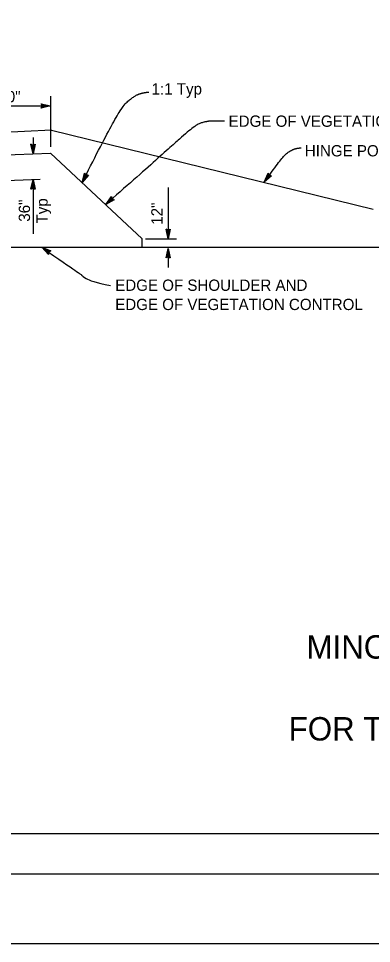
# Model space of a CAD drawing. Extents: x -893 to 867, y -474 to 712.
# Drawn here: x 57 to 276, y -474 to 99 of the extents above; entities that cross this region are included whole.
import ezdxf

# ---------------------------------------------------------------- set-up
doc = ezdxf.new("R2010")
doc.units = 0
for name, color, linetype in [('border_INSIDE-BORDER-anno', 7, 'Continuous'), ('border_PLOTTING-ELEMENTS', 7, 'Continuous'), ('border_rw_22x34_Cut_Lines', 7, 'Continuous'), ('border_SHEET', 7, 'Continuous'), ('tcd_RAILING', 7, 'Continuous'), ('tcd_RAILING-anno', 7, 'Continuous')]:
    doc.layers.add(name, color=color, linetype=linetype)

msp = doc.modelspace()

# ---------------------------------------------------------------- linework, layer by layer
at = {"layer": 'border_PLOTTING-ELEMENTS'}
for points in [[(-893.45, -474.04), (866.55, -474.04), (866.55, 711.96), (-893.45, 711.96)], [(-863.45, 668.96), (836.55, 668.96), (836.55, -431.04), (-863.45, -431.04)]]:
    msp.add_lwpolyline(points, close=True, dxfattribs=at)
at = {"layer": 'border_rw_22x34_Cut_Lines'}
msp.add_lwpolyline([(-863.45, 668.96), (836.55, 668.96), (836.55, -431.04), (-863.45, -431.04)], close=True, dxfattribs=at)
at = {"layer": 'border_SHEET'}
msp.add_line((811.55, -406.04), (-813.45, -406.04), dxfattribs=at)
at = {"layer": 'tcd_RAILING'}
for p, q in [((77.63, 29.79), (-42.22, 24.35)), ((77.63, 29.79), (276.96, -19.04)), ((-86.9, 9.66), (77.11, 15.64)), ((77.11, 15.64), (133.86, -37.39)), ((133.86, -42.64), (133.86, -37.39)), ((-333.02, -42.64), (301.69, -42.64))]:
    msp.add_line(p, q, dxfattribs=at)
at = {"layer": 'tcd_RAILING-anno'}
for p, q in [((77.11, 51.03), (77.11, 19.6)), ((26.51, 44.87), (77.11, 44.87)), ((66.26, 25.23), (66.26, 15.24)), ((30.98, -2.02), (70.65, -0.57)), ((66.26, -0.73), (66.26, -34.39)), ((150.01, -5.69), (150.01, -37.39)), ((135.98, -37.39), (155.19, -37.39)), ((150.01, -43.36), (150.01, -55.28))]:
    msp.add_line(p, q, dxfattribs=at)
for points in [[(71.2, 46.18), (77.11, 44.87), (71.2, 43.56), (71.41, 43.9), (75.74, 44.86), (71.41, 45.83), (71.62, 45.49), (74.39, 44.87), (71.62, 44.25), (71.83, 44.6), (73.03, 44.87), (71.83, 45.14), (71.99, 44.87), (71.2, 43.56), (71.99, 44.87)], [(67.58, 21.15), (66.26, 15.24), (64.95, 21.15), (65.3, 20.94), (66.26, 16.61), (67.23, 20.94), (66.88, 20.73), (66.26, 17.96), (65.65, 20.73), (66, 20.52), (66.27, 19.32), (66.53, 20.52), (66.26, 20.36), (64.95, 21.15), (66.26, 20.36)], [(100.52, 2.06), (96.71, -2.64), (98.17, 3.24), (98.39, 2.89), (97.31, -1.41), (100.11, 2.03), (99.71, 2), (97.92, -0.2), (98.61, 2.55), (98.82, 2.2), (98.53, 1.01), (99.3, 1.97), (98.99, 1.95), (98.17, 3.24), (98.99, 1.95)], [(214.04, 1.68), (209.53, -2.35), (211.91, 3.22), (212.07, 2.84), (210.32, -1.23), (213.64, 1.72), (213.23, 1.75), (211.12, -0.14), (212.23, 2.47), (212.39, 2.09), (211.91, 0.97), (212.83, 1.79), (212.51, 1.81), (211.91, 3.22), (212.51, 1.81)], [(64.94, -6.64), (66.26, -0.73), (67.57, -6.64), (67.22, -6.43), (66.27, -2.1), (65.29, -6.43), (65.64, -6.22), (66.26, -3.45), (66.87, -6.22), (66.52, -6.01), (66.26, -4.81), (65.99, -6.01), (66.26, -5.85), (67.57, -6.64), (66.26, -5.85)], [(116.57, -13.26), (111.26, -16.18), (114.83, -11.29), (114.9, -11.69), (112.29, -15.27), (116.18, -13.14), (115.79, -13.02), (113.3, -14.38), (114.97, -12.09), (115.05, -12.49), (114.33, -13.48), (115.4, -12.89), (115.1, -12.8), (114.83, -11.29), (115.1, -12.8)], [(151.33, -31.48), (150.01, -37.39), (148.7, -31.48), (149.05, -31.69), (150, -36.02), (150.98, -31.69), (150.63, -31.9), (150.01, -34.67), (149.4, -31.9), (149.74, -32.11), (150.01, -33.31), (150.28, -32.11), (150.01, -32.27), (148.7, -31.48), (150.01, -32.27)], [(75.75, -47.15), (71.65, -42.7), (77.25, -44.99), (76.88, -45.16), (72.78, -43.48), (75.78, -46.75), (75.81, -46.34), (73.89, -44.25), (76.51, -45.33), (76.14, -45.49), (75, -45.03), (75.84, -45.93), (75.86, -45.62), (77.25, -44.99), (75.86, -45.62)], [(148.69, -49.27), (150.01, -43.36), (151.32, -49.27), (150.97, -49.06), (150.01, -44.73), (149.04, -49.06), (149.39, -48.85), (150, -46.08), (150.62, -48.85), (150.27, -48.64), (150, -47.44), (149.74, -48.64), (150.01, -48.48), (151.32, -49.27), (150.01, -48.48)]]:
    msp.add_lwpolyline(points, close=True, dxfattribs=at)
for points, degree in [([(96.71, -2.64), (118.82, 41.76), (127.66, 50.31), (133.66, 53.11), (138.06, 53.51)], 2), ([(184.9, 35.45), (177.62, 35.45), (174.5, 35.45), (166.87, 33.37), (147.81, 16.04), (111.26, -16.18)], 2), ([(209.53, -2.35), (220.73, 13.26), (225.12, 16.86), (229.52, 18.86), (232.32, 18.86)], 2), ([(71.65, -42.7), (94.21, -58.38), (96.96, -60.14), (97.47, -61.41), (104.88, -64.74), (114.33, -66.27)], 3)]:
    msp.add_open_spline(points, degree=degree, dxfattribs=at)

# ---------------------------------------------------------------- texts
at = {"layer": 'border_INSIDE-BORDER-anno'}
for s, p in [('MINOR CONCRETE VEGETATION CONTROL', (235.72, -297.53)), ('FOR TERMINAL SYSTEM END TREATMENTS', (224.65, -348.28))]:
    msp.add_text(s, height=14.5, dxfattribs=at).set_placement(p)
at = {"layer": 'tcd_RAILING-anno'}
for s, p in [('1:1 Typ', (139.72, 51.96)), ('10\'-0"', (34.66, 47.13)), ('EDGE OF VEGETATION CONTROL', (187.42, 31.95)), ('HINGE POINT', (234.68, 13.62)), ('EDGE OF SHOULDER AND', (117.17, -69.69)), ('EDGE OF VEGETATION CONTROL', (117.17, -81.59))]:
    msp.add_text(s, height=7, dxfattribs=at).set_placement(p)
for s, p in [('36"', (64.38, -26.85)), ('Typ', (75.32, -27.94)), ('12" ', (146.51, -28.71))]:
    msp.add_text(s, height=7, rotation=90, dxfattribs=at).set_placement(p)

doc.saveas('drawing.dxf')
